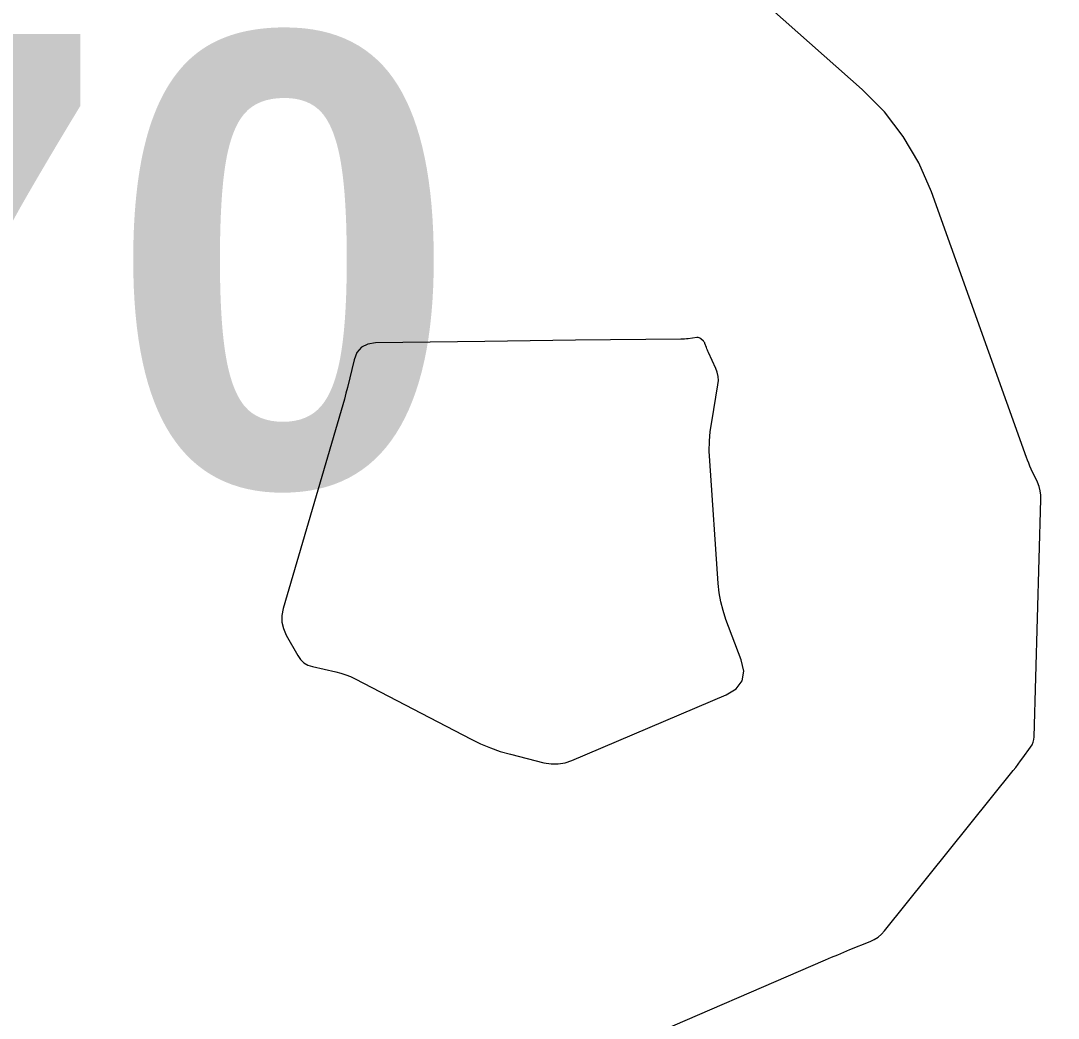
# Model space of a CAD drawing. Extents: x 2498567 to 2501210, y 7092229 to 7094464.
# Drawn here: x 2499573.21 to 2499584.22, y 7093399.2 to 7093409.79 of the extents above; entities that cross this region are included whole.
import ezdxf

# ---------------------------------------------------------------- set-up
doc = ezdxf.new("R2010")
doc.units = 0
doc.header["$MEASUREMENT"] = 0
doc.linetypes.add('DGN Style 5', pattern=[531.948115, 227.977763, -303.970351])
doc.linetypes.add('HIDDEN', pattern=[0.375, 0.25, -0.125])
doc.layers.add('GRID', color=254, linetype='HIDDEN')
doc.layers.add('Level 31', color=254, linetype='Continuous', lineweight=0)
doc.layers.add('Level 35', color=254, linetype='Continuous', lineweight=0)
doc.styles.get("Standard").update_dxf_attribs({"font": 'ARIALBD.TTF'})

msp = doc.modelspace()

# ---------------------------------------------------------------- linework, layer by layer
at = {"layer": 'GRID', "color": 252, "linetype": 'HIDDEN', "lineweight": 0, "ltscale": 35}
msp.add_line((2498824.209, 7093044.915), (2500803.838, 7093967.974), dxfattribs=at)
at = {"layer": 'Level 31', "color": 35, "linetype": 'Continuous', "lineweight": 13}
for p, q in [((2499582.14, 7093409.054), (2499581.177, 7093409.909)), ((2499582.375, 7093408.818), (2499582.14, 7093409.054)), ((2499582.576, 7093408.558), (2499582.375, 7093408.818)), ((2499582.742, 7093408.275), (2499582.576, 7093408.558)), ((2499582.874, 7093407.968), (2499582.742, 7093408.275)), ((2499583.883, 7093405.15), (2499582.874, 7093407.968)), ((2499583.894, 7093405.119), (2499583.883, 7093405.15)), ((2499583.907, 7093405.088), (2499583.894, 7093405.119)), ((2499583.92, 7093405.057), (2499583.907, 7093405.088)), ((2499583.933, 7093405.026), (2499583.92, 7093405.057)), ((2499583.999, 7093404.885), (2499583.933, 7093405.026)), ((2499584.016, 7093404.841), (2499583.999, 7093404.885)), ((2499584.028, 7093404.796), (2499584.016, 7093404.841)), ((2499584.035, 7093404.75), (2499584.028, 7093404.796)), ((2499584.036, 7093404.703), (2499584.035, 7093404.75)), ((2499583.964, 7093402.184), (2499584.036, 7093404.703)), ((2499583.943, 7093402.1), (2499583.954, 7093402.127)), ((2499583.954, 7093402.127), (2499583.961, 7093402.155)), ((2499583.961, 7093402.155), (2499583.964, 7093402.184)), ((2499583.846, 7093401.962), (2499583.927, 7093402.075)), ((2499583.927, 7093402.075), (2499583.943, 7093402.1)), ((2499583.77, 7093401.859), (2499583.796, 7093401.893)), ((2499583.796, 7093401.893), (2499583.821, 7093401.927)), ((2499583.821, 7093401.927), (2499583.846, 7093401.962)), ((2499582.377, 7093400.124), (2499583.743, 7093401.825)), ((2499583.743, 7093401.825), (2499583.77, 7093401.859)), ((2499582.224, 7093400.01), (2499582.268, 7093400.031)), ((2499582.268, 7093400.031), (2499582.308, 7093400.057)), ((2499582.308, 7093400.057), (2499582.344, 7093400.088)), ((2499582.344, 7093400.088), (2499582.377, 7093400.124)), ((2499581.945, 7093399.897), (2499582.01, 7093399.924)), ((2499582.01, 7093399.924), (2499582.224, 7093400.01)), ((2499579.142, 7093398.689), (2499581.75, 7093399.815)), ((2499581.75, 7093399.815), (2499581.815, 7093399.843)), ((2499581.815, 7093399.843), (2499581.88, 7093399.87)), ((2499581.88, 7093399.87), (2499581.945, 7093399.897))]:
    msp.add_line(p, q, dxfattribs=at)
at = {"layer": 'Level 35', "color": 35, "linetype": 'DGN Style 5', "lineweight": 0, "flags": 128}
msp.add_lwpolyline([(2499580.455, 7093406.385), (2499580.427, 7093406.41), (2499580.418, 7093406.416), (2499580.409, 7093406.42), (2499580.398, 7093406.422), (2499580.387, 7093406.422), (2499580.295, 7093406.41), (2499580.275, 7093406.408), (2499580.255, 7093406.406), (2499580.235, 7093406.405), (2499580.215, 7093406.404), (2499579.097, 7093406.393), (2499578.857, 7093406.39), (2499578.617, 7093406.387), (2499578.378, 7093406.384), (2499578.138, 7093406.381), (2499576.977, 7093406.365), (2499576.894, 7093406.353), (2499576.828, 7093406.319), (2499576.78, 7093406.263), (2499576.75, 7093406.184), (2499576.678, 7093405.893), (2499576.662, 7093405.831), (2499576.646, 7093405.769), (2499576.629, 7093405.707), (2499576.611, 7093405.646), (2499575.997, 7093403.545), (2499575.983, 7093403.472), (2499575.984, 7093403.401), (2499575.999, 7093403.332), (2499576.029, 7093403.264), (2499576.151, 7093403.046), (2499576.18, 7093403.003), (2499576.216, 7093402.97), (2499576.259, 7093402.945), (2499576.308, 7093402.929), (2499576.557, 7093402.873), (2499576.609, 7093402.86), (2499576.661, 7093402.843), (2499576.711, 7093402.823), (2499576.76, 7093402.799), (2499577.991, 7093402.157), (2499578.092, 7093402.108), (2499578.195, 7093402.065), (2499578.3, 7093402.028), (2499578.408, 7093401.998), (2499578.763, 7093401.908), (2499578.839, 7093401.895), (2499578.914, 7093401.895), (2499578.988, 7093401.907), (2499579.06, 7093401.932), (2499580.697, 7093402.63), (2499580.804, 7093402.694), (2499580.866, 7093402.778), (2499580.884, 7093402.88), (2499580.857, 7093403.002), (2499580.695, 7093403.43), (2499580.664, 7093403.523), (2499580.64, 7093403.617), (2499580.623, 7093403.713), (2499580.612, 7093403.81), (2499580.522, 7093405.112), (2499580.518, 7093405.216), (2499580.52, 7093405.321), (2499580.528, 7093405.425), (2499580.543, 7093405.528), (2499580.61, 7093405.921), (2499580.614, 7093405.966), (2499580.612, 7093406.01), (2499580.603, 7093406.053), (2499580.587, 7093406.095), (2499580.509, 7093406.264), (2499580.503, 7093406.277), (2499580.498, 7093406.289), (2499580.493, 7093406.302), (2499580.488, 7093406.315), (2499580.472, 7093406.36), (2499580.469, 7093406.367), (2499580.465, 7093406.374), (2499580.46, 7093406.38), (2499580.455, 7093406.385)], dxfattribs=at)

# ---------------------------------------------------------------- texts
at = {"layer": 'Level 31', "color": 35}
msp.add_text('770', height=4.8, dxfattribs=at).set_placement((2499566.683, 7093404.843))

doc.saveas('drawing.dxf')
